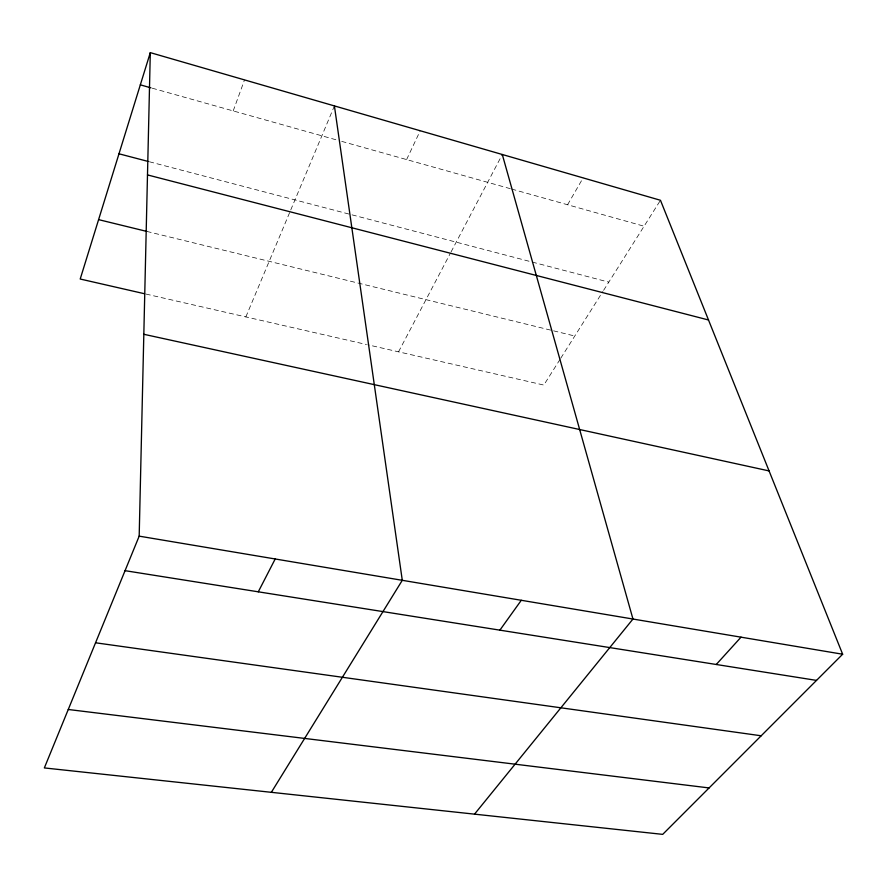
<?xml version="1.0" encoding="UTF-8"?>
<svg xmlns="http://www.w3.org/2000/svg" width="887" height="887" viewBox="0 0 887 887"><rect width="100%" height="100%" fill="white"/><g stroke="black" fill="none" stroke-linecap="round" stroke-linejoin="round"><path stroke-width="0.67" stroke-dasharray="4.43 3.33" d="M233.203 110.919L244.524 79.908M245.854 316.914L290.226 211.184M290.759 209.931L333.889 107.161M406.601 159.582L420.238 130.755M398.54 351.829L450.419 253.161M451.062 251.941L502.297 154.504M567.58 204.753L583.136 177.888M560.041 359.368L543.82 385.058L367.817 344.799M560.772 358.204L602.872 291.501M603.615 290.326L660.46 200.274M145.967 294.063L366.475 344.5M146.854 231.429L552.246 330.507M553.577 330.84L574.776 336.018M149.404 161.767L350.742 214.521M352.072 214.865L608.792 282.133M152.265 88.201L336.428 139.891M341.728 141.377L510.302 188.676M511.633 189.053L644.084 226.218"/><path stroke-width="1.33" d="M139.181 536.147L150.302 52.632L660.46 200.274L842.65 654.229L662.7 834.368L44.35 767.931L139.181 536.147L842.65 654.229M150.302 52.632L80.207 279.028L144.625 293.763M258.283 591.817L275.203 558.976M271.344 792.313L402.288 580.309L334.41 105.919M499.891 630.147L521.29 600.288M474.523 814.144L632.963 619.026L502.297 154.504M716.252 664.485L741.033 637.165M68.266 709.489L709.09 787.933M95.552 642.787L761.179 735.778M125.056 570.674L816.517 680.396M143.827 334.288L769.084 470.919M98.59 219.632L146.854 231.429M147.486 174.916L708.502 319.985M118.98 153.795L148.085 161.423M140.323 84.853L150.934 87.835"/></g></svg>
